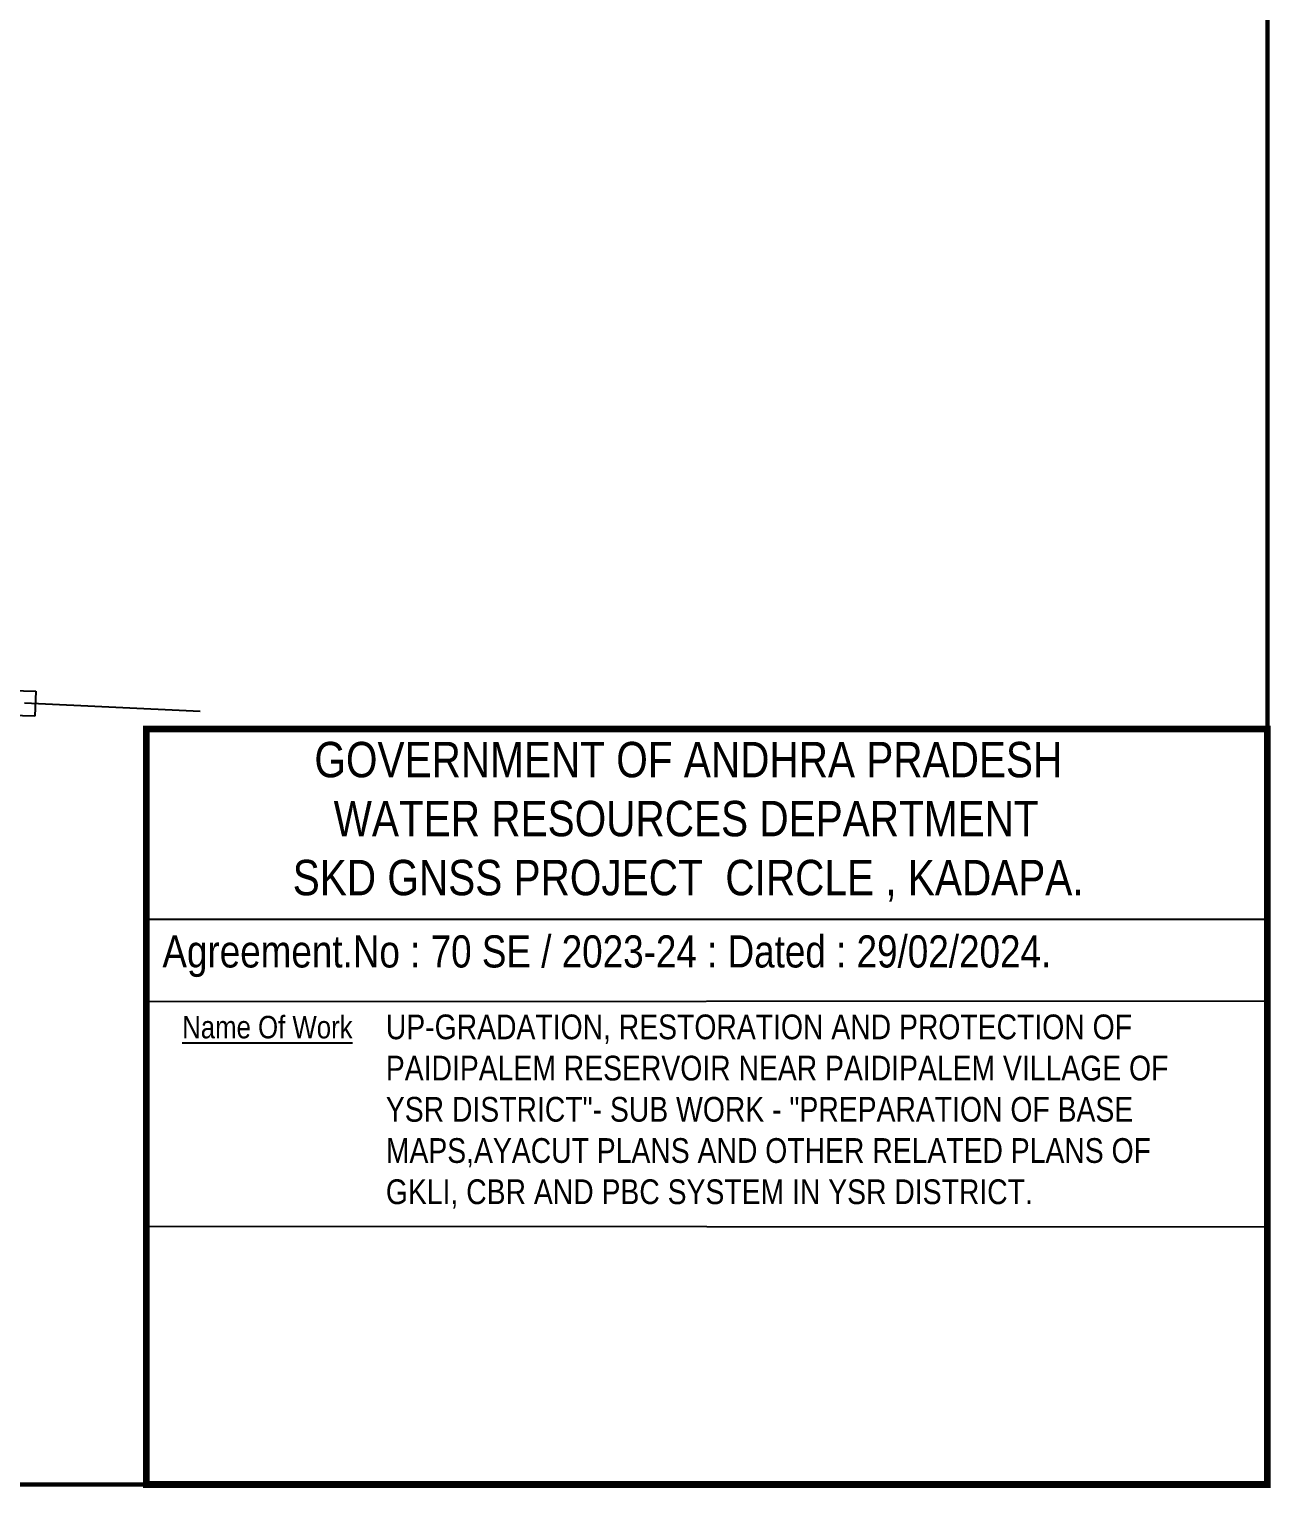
# Model space of a CAD drawing. Header units: inches. Extents: x 186800 to 194298, y 1604602 to 1613194.
# Drawn here: x 192774 to 194298, y 1604602 to 1606393 of the extents above; entities that cross this region are included whole.
import ezdxf

# ---------------------------------------------------------------- set-up
doc = ezdxf.new("R2010")
doc.units = ezdxf.units.IN
doc.header["$LTSCALE"] = 15
doc.header["$MEASUREMENT"] = 0
for name, color, linetype in [('FRAME 025', 7, 'Continuous'), ('PAPER SIZE', 5, 'Continuous'), ('TITLEBLOCK', 7, 'Continuous'), ('VILLAGE BOUNDARY', 5, 'Continuous'), ('VILLAGE BOUNDRY STONES', 1, 'Continuous')]:
    doc.layers.add(name, color=color, linetype=linetype)
doc.styles.add('ARIALN', font='ARIALN.TTF')

msp = doc.modelspace()

# ---------------------------------------------------------------- linework, layer by layer
at = {"layer": 'FRAME 025', "lineweight": -3}
for points, elevation in [([(192917.9, 1605299.8), (194294, 1605299.8)], -0.6), ([(192917.9, 1605198.8), (194292, 1605199.7)], 4.4), ([(192917.6, 1604923.2), (194293.5, 1604922.4)], 5.6)]:
    msp.add_lwpolyline(points, dxfattribs=dict(at, elevation=elevation))
at = {"layer": 'PAPER SIZE', "color": 5}
for points, const_width in [([(186802.4, 1612752.1), (194293.5, 1612752.1), (194293.5, 1604605.9), (186802.4, 1604605.9)], 5), ([(194293.5, 1604605.9), (192917.6, 1604605.9), (192917.6, 1605533.6), (194293.5, 1605533.6)], 8.19)]:
    msp.add_lwpolyline(points, close=True, dxfattribs=dict(at, const_width=const_width))
at = {"layer": 'VILLAGE BOUNDARY', "linetype": 'Continuous'}
msp.add_line((192768.3, 1605565.7), (192984, 1605555.5), dxfattribs=at)
at = {"layer": 'VILLAGE BOUNDRY STONES', "linetype": 'Continuous'}
for p, q in [((192751.9, 1605580.8), (192782, 1605579.8)), ((192782, 1605579.8), (192780.9, 1605549)), ((192780.9, 1605549), (192750.8, 1605550.1))]:
    msp.add_line(p, q, dxfattribs=at)

# ---------------------------------------------------------------- texts
at = {"layer": 'TITLEBLOCK', "extrusion": (0.000201441, 0.004807, 0.999988), "style": 'ARIALN'}
msp.add_text('%%UName Of Work', height=27.594, rotation=359.9999, dxfattribs=at).set_placement((192961.8, 1605134.9, 7755.3))
at = {"layer": 'TITLEBLOCK', "extrusion": (0.000201441, 0.004807, 0.999988), "attachment_point": 1, "text_direction": (1, -1e-06, -0.000201), "style": 'ARIALN'}
for s, insert, char_height, width in [('\\pi49.86978;GOVERNMENT OF ANDHRA PRADESH  \\P\\pi73.50252;WATER RESOURCES DEPARTMENT      \\P\\pi23.30332;SKD GNSS PROJECT  CIRCLE , KADAPA.', (193074.1, 1605517.6, -7.3), 43.443, 1010.674), ('Agreement.No : 70 SE / 2023-24 : Dated : 29/02/2024.', (192937.5, 1605280.1, -2.8), 39.46, 1273.71), ('UP-GRADATION, RESTORATION AND PROTECTION OF PAIDIPALEM RESERVOIR NEAR PAIDIPALEM VILLAGE OF YSR DISTRICT"- SUB WORK - "PREPARATION OF BASE MAPS,AYACUT PLANS AND OTHER RELATED PLANS OF GKLI, CBR AND PBC SYSTEM IN YSR DISTRICT.', (193211.7, 1605182.9, -2), 30.3536, 979.777)]:
    msp.add_mtext(s, dxfattribs=dict(at, insert=insert, char_height=char_height, width=width))

doc.saveas('drawing.dxf')
